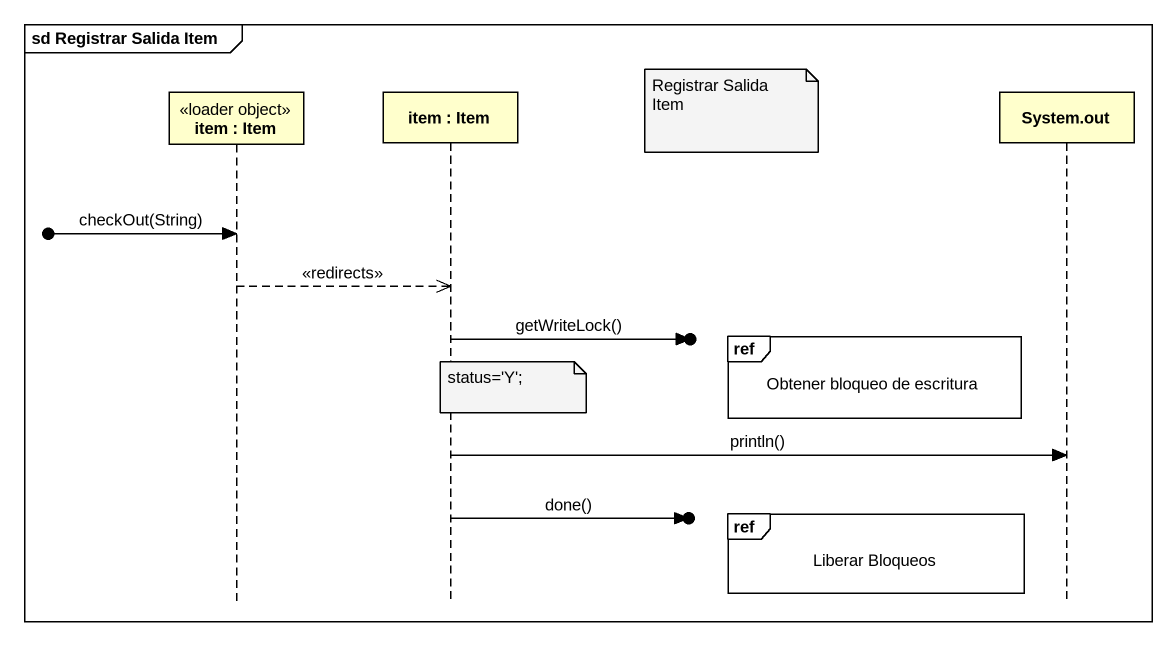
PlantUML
@startuml
mainframe sd Registrar Salida Item
hide footbox
participant "item : Item" as item <<loader object>>
participant "item : Item" as item_2
participant "System.out" as System_out

note right of item_2 : Registrar Salida Item
[o-> item : checkOut(String)
item -->> item_2 : <<redirects>>
ref over System_out : Obtener bloqueo de escritura
item_2 ->o] : getWriteLock()
note over item_2 : status='Y';
item_2 -> System_out : println()
ref over System_out : Liberar Bloqueos
item_2 ->o] : done()
@enduml
